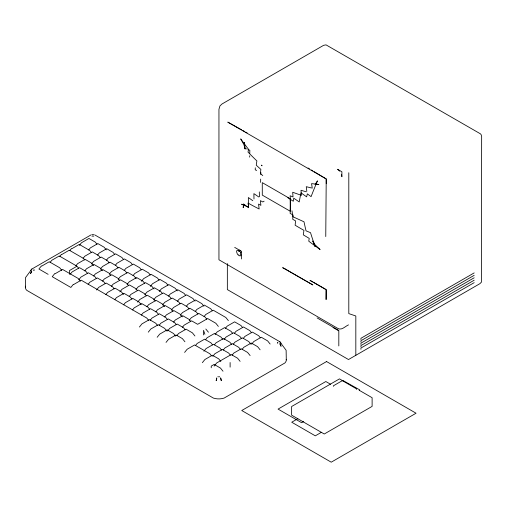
<?xml version="1.0" encoding="UTF-8"?>
<svg xmlns="http://www.w3.org/2000/svg" width="507" height="507" viewBox="0 0 507 507"><rect width="100%" height="100%" fill="white"/><g stroke="black" fill="none" stroke-linecap="round" stroke-linejoin="round"><path stroke-width="0.76" d="M325.76 236.56L326.223 178.946L314.131 171.645M249.685 157.126L249.71 155.757M249.748 153.703L249.837 150.268L247.885 149.47M359.235 390.669L359.678 389.845L342.77 380.402M34.134 269.604L33.779 269.997M277.5 343.309L277.855 342.916M30.61 270.573L31.713 269.128L91.171 234.817M50.104 262.379L51.796 260.281L59.262 255.972L76.658 266.017M59.775 256.415L61.474 254.318L61.797 254.508L69.263 250.198L83.528 258.431L84.802 260.002M69.782 250.635L71.474 248.538L71.804 248.728L79.269 244.418L89.72 250.452L91.412 252.549M79.365 245.388L81.481 242.764L88.947 238.455L95.284 242.112L96.976 244.209M75.936 265.744L77.628 263.646L85.094 259.331L91.431 262.994L93.548 265.617M88.662 249.989L90.36 247.891L97.826 243.575L104.163 247.239L106.274 249.862M70.365 274.078L72.064 271.98L79.523 267.671L85.86 271.334L87.559 273.431M83.097 258.323L84.789 256.225L92.255 251.916L98.592 255.579L100.285 257.676M84.808 270.865L86.501 268.767L93.966 264.458L100.304 268.114L102.42 270.738M97.54 255.11L99.233 253.012L106.698 248.703L113.036 252.359L114.728 254.463M78.819 279.731L80.936 277.107L88.402 272.798L94.739 276.454L96.431 278.552M91.552 263.976L93.668 261.352L101.134 257.043L107.471 260.699L109.163 262.797M93.687 275.992L95.379 273.894L102.845 269.585L109.182 273.241L110.875 275.339M106.419 260.237L108.111 258.139L115.577 253.83L121.914 257.486L123.607 259.584M88.123 284.332L89.815 282.234L97.281 277.925L103.618 281.581L105.31 283.679M100.43 269.103L102.547 266.479L110.013 262.17L116.35 265.826L118.042 267.924M102.566 281.119L104.258 279.021L111.724 274.705L118.061 278.368L119.753 280.466M115.292 265.364L116.99 263.266L124.456 258.95L130.793 262.613L132.485 264.711M96.577 289.979L98.694 287.355L106.159 283.045L112.497 286.709L114.189 288.806M109.303 274.224L111.42 271.6L118.885 267.29L125.223 270.953L126.915 273.051M111.439 286.24L113.137 284.142L120.603 279.832L126.94 283.489L128.632 285.593M124.171 270.485L125.863 268.387L133.328 264.077L139.666 267.74L141.358 269.838M105.874 294.58L107.566 292.482L115.032 288.172L121.369 291.829L123.486 294.453M118.182 279.351L120.298 276.727L127.764 272.417L134.102 276.074L136.218 278.698M119.893 291.893L122.01 289.269L129.475 284.959L135.813 288.616L137.505 290.714M133.049 275.612L134.742 273.514L142.207 269.204L148.545 272.861L150.237 274.959M114.753 299.707L116.445 297.609L123.911 293.3L130.248 296.956L131.94 299.054M127.061 284.478L129.177 281.854L136.643 277.544L142.98 281.201L144.672 283.299M129.196 296.494L130.888 294.396L138.354 290.08L144.691 293.743L146.384 295.841M141.504 281.258L143.62 278.641L151.086 274.331L157.424 277.988L159.116 280.086M123.626 304.827L125.324 302.73L132.79 298.42L139.127 302.083L141.238 304.701M135.933 289.598L138.05 286.975L145.515 282.665L151.853 286.328L153.97 288.952M137.65 302.14L139.767 299.517L147.233 295.207L153.57 298.87L155.262 300.968M150.376 286.385L152.493 283.762L159.959 279.452L166.296 283.115L167.988 285.213M132.504 309.954L134.197 307.857L141.662 303.547L148 307.204L149.692 309.302M144.812 294.725L146.929 292.102L154.394 287.792L160.732 291.449L162.424 293.547M146.948 306.741L148.64 304.644L156.105 300.334L162.443 303.991L164.56 306.615M159.255 291.512L161.372 288.889L168.837 284.579L175.175 288.236L177.292 290.86M141.383 315.081L143.075 312.984L150.541 308.674L156.878 312.331L158.571 314.429M153.691 299.852L155.807 297.229L163.273 292.919L169.611 296.576L171.303 298.674M139.406 327.028L141.947 323.884L149.413 319.575L155.75 323.232L157.443 325.329M155.826 311.868L157.519 309.771L164.984 305.461L171.322 309.118L173.014 311.216M168.558 296.113L170.251 294.016L177.716 289.706L184.054 293.363L185.746 295.461M150.262 320.202L151.954 318.104L159.42 313.795L165.757 317.458L167.449 319.556M162.563 304.973L164.68 302.349L172.146 298.04L178.483 301.703L180.175 303.801M148.285 332.155L150.826 329.005L158.292 324.695L164.629 328.359L166.746 330.982M164.705 316.989L166.397 314.891L173.863 310.582L180.2 314.245L182.317 316.862M177.431 301.234L179.123 299.136L186.589 294.827L192.926 298.49L195.043 301.107M159.135 325.329L160.827 323.232L168.292 318.922L174.63 322.579L176.322 324.676M171.442 310.1L173.559 307.476L181.024 303.167L187.362 306.824L189.054 308.921M157.164 337.282L159.699 334.132L167.164 329.823L173.502 333.479L175.618 336.103M173.578 322.116L175.27 320.018L182.735 315.709L189.073 319.366L190.765 321.463M186.31 306.361L188.002 304.263L195.468 299.954L201.805 303.611L203.922 306.234M167.589 330.982L169.706 328.359L177.171 324.049L183.509 327.706L185.201 329.803M180.321 315.227L182.438 312.604L189.903 308.294L196.241 311.951L197.933 314.048M166.036 342.402L168.578 339.259L176.043 334.95L182.381 338.606L184.922 341.756M182.457 327.243L184.149 325.145L191.614 320.836L197.648 324.315L207.655 318.542L215.817 323.251L218.352 326.4M195.189 311.488L196.881 309.39L204.346 305.081L210.684 308.738L212.376 310.835M176.892 335.583L178.584 333.479L186.05 329.17L192.387 332.833L194.922 335.976M189.2 320.348L191.31 317.724L198.776 313.415L205.113 317.078L206.812 319.176M204.061 316.609L205.753 314.511L213.219 310.202L225.818 317.477L228.359 320.627M184.605 352.409L187.14 349.26L194.606 344.95L209.822 353.734L211.514 355.832M195.455 345.584L197.147 343.486L204.613 339.177L210.95 342.833L212.642 344.931M205.455 339.81L207.154 337.713L214.619 333.397L220.957 337.06L222.649 339.158M215.038 334.557L217.154 331.933L224.62 327.623L230.958 331.28L232.65 333.378M203.909 351.237L206.026 348.613L213.491 344.304L219.829 347.96L221.521 350.058M225.469 328.257L227.161 326.159L234.627 321.85L240.964 325.507L242.657 327.604M214.334 344.931L216.026 342.833L223.492 338.524L229.829 342.181L231.522 344.285M202.356 362.657L204.898 359.514L212.363 355.204L218.701 358.861L220.818 361.485M223.917 339.684L226.033 337.06L233.499 332.75L239.836 336.407L241.528 338.505M212.782 356.358L214.898 353.734L222.364 349.424L228.701 353.087L230.393 355.185M234.342 333.378L236.04 331.28L243.506 326.971L249.843 330.634L251.535 332.731M223.213 350.058L224.905 347.96L232.371 343.651L238.708 347.308L240.4 349.405M214.144 366.105L216.679 362.955L231.243 354.551L237.58 358.208L240.122 361.358M233.22 344.285L234.912 342.181L242.378 337.871L248.715 341.534L250.832 344.158M243.221 338.505L244.913 336.407L252.378 332.098L258.716 335.754L260.408 337.852M232.092 355.185L233.784 353.087L241.25 348.772L247.587 352.435L250.122 355.578M242.093 349.405L243.785 347.308L251.25 342.998L257.588 346.655L260.129 349.805M251.675 344.158L253.792 341.534L261.257 337.225L267.595 340.881L270.136 344.031M94.606 234.817L279.927 341.788L281.03 343.233M92.673 235.996L91.989 236.205M264.115 201.19L262.772 201.97L260.414 200.607L260.871 205.354L258.551 204.087L259.153 208.992A414.282 195.696 -7.7 0 1 248.012 203.041L248.633 207.211A418.091 163.957 -12.5 0 1 242.441 204.619L241.541 204.22L244.076 204.79L243.176 207.648L243.506 203.922L248.639 207.743A414.244 205.798 -53.9 0 1 248.462 203.313M218.967 376.916L219.651 376.707M348.499 324.886C345.185 326.267 341.477 330.906 337.586 328.276L218.948 259.78L218.948 109.309L219.943 105.931L221.99 103.998L323.643 45.307L326.026 44.87L480.395 133.81L481.187 134.742L481.65 136.535L481.441 282.12L479.869 283.692L348.499 359.539L227.345 289.592L227.345 263.602M474.184 272.905L360.933 338.289L360.933 339.563M474.184 275.339L360.933 340.729L360.933 342.003M474.184 277.779L360.933 343.163L360.933 344.437M474.184 280.213L360.933 345.603L360.933 346.877M474.184 282.653L360.933 348.043L360.933 349.31M297.869 418.681L291.728 422.223L315.303 435.836L321.444 432.287M303.687 421.532L301.64 422.711L278.064 409.098L325.83 381.524L330.545 384.249M279.725 341.674L286.125 350.28L286.29 359.913M92.084 234.665L93.7 234.665M218.333 376.802L217.845 376.707M93.789 236.205L93.104 235.996M311.494 187.983L306.26 186.684L306.824 191.266M31.916 269.008L25.508 277.614L25.35 287.247M306.171 191.811L300.981 190.264L301.475 195.334A414.282 213.827 -4.8 0 1 292.697 192.261L293.027 196.938L290.137 195.778A160.155 92.464 60 0 1 290.327 209.099L290.137 213.39L293.027 214.955L292.697 219.258L295.6 220.913L295.131 225.222A414.282 269.154 7.2 0 0 303.94 230.368L303.294 234.861L309.245 238.398L308.744 241.186A422.996 310.696 19.9 0 0 317.572 247.708L320.101 249.526L315.107 244.811L312.743 241.002L315.158 246.675L314.517 244.862A416.703 288.027 -72.6 0 1 310.525 232.675L306.032 230.837A414.244 268.418 -67 0 1 304.004 221.8L292.932 216.755L291.975 210.773M246.579 148.938L244.628 148.133L244.431 142.454L245.166 149.096L243.924 144.666L240.711 138.893L242.397 141.2A422.996 310.696 19.9 0 0 248.512 149.286L248.012 152.075A414.282 275.903 9.1 0 0 256.872 160.922L256.257 165.225L260.871 169.395L260.414 173.609L262.772 175.58M256.637 170.472L255.236 169.807A414.238 262.892 -65.5 0 1 255.268 167.792M312.844 281.886L310.005 280.403L326.102 289.693L326.102 299.586L326.235 289.617L313.516 282.272M241.592 129.792L227.801 122.124L326.223 178.946L326.255 183.699M242.973 130.559L244.349 131.326M245.73 132.093L247.105 132.859M234.703 247.397L241.585 251.371L241.585 258.969M317.122 317.933L338.815 330.456L338.815 345.939M333.01 327.503L338.632 330.748M277.855 342.662L277.5 342.269M342.89 380.846L339.487 378.881L291.626 406.513L291.626 415.17L324.258 434.011L372.119 406.38L372.119 397.722L359.203 390.263M205.81 329.03L208.421 332.218M48.127 274.331L38.925 269.014L41.46 265.871L41.789 266.061L49.255 261.745L59.706 267.778L61.816 270.402M33.779 270.25L34.134 270.643M308.085 168.001L309.428 168.812M311.444 170.022L312.787 170.834M287.849 197.705L293.28 201.254L293.749 198.193L299.225 201.938A414.238 212.807 -55 0 1 300.981 192.818L306.64 196.862L307.337 193.851L311.083 196.64A420.005 170.51 -48.3 0 1 316.672 182.735L317.452 180.879L315.05 184.611L318.871 184.434L311.571 183.623L312.242 188.167M258.824 197.001L253.893 193.63A414.238 212.807 -55 0 0 253.988 198.972M252.797 200.709L248.341 197.527A414.244 205.798 -53.9 0 0 248.443 202.673M339.741 171.189L337.586 169.281L341.889 171.765L341.889 176.728L341.56 174.636M223.017 371.232L220.482 368.082L214.144 364.425L211.235 366.105L211.235 367.784M148.881 320.665L146.764 318.047L81.183 280.181L73.718 284.49L73.388 284.3L70.847 287.45L52.24 276.702L54.775 273.558L55.105 273.748L62.57 269.432L78.312 278.527L80.429 281.144M78.68 268.304L76.988 266.207L69.522 270.516L69.522 274.363M204.885 334.259L203.548 330.336L203.548 334.95M259.419 196.735L259.305 191.919M356.662 389.503L356.662 388.932L342.326 380.656L333.378 385.821L333.378 386.391M355.825 355.312L355.825 315.988L348.803 313.618L348.803 172.735M230.115 362.518L230.115 367.131M286.246 359.374A10.729 6.192 0 0 1 284.864 362.993L224.094 398.084A10.729 6.192 0 0 1 213.403 398.084L26.776 290.334A10.729 6.192 0 0 1 25.508 286.176M238.626 255.04A1.242 0.716 60 0 1 237.549 254.28A4.43 2.56 60 0 1 237.339 253.887L237.219 253.627A4.309 2.491 60 0 1 236.915 252.822L236.87 252.695A2.744 1.584 60 0 1 236.687 252.004L236.655 251.789A2.712 1.565 60 0 1 236.82 250.68L236.997 250.42A2.237 1.293 60 0 1 238.987 251.257A2.282 1.318 60 0 1 240.901 252.676L240.438 252.904A1.502 0.868 60 0 0 240.394 254.039L241.009 255.046A5.203 3.004 60 0 1 240.223 255.908A1.191 0.691 60 0 1 239.228 255.389A1.229 0.71 60 0 0 238.626 255.046M260.611 182.393A414.238 257.201 -64.1 0 1 260.668 179.091M260.788 174.452A414.238 257.201 -64.1 0 1 260.852 172.456M261.479 165.181L261.973 165.757L261.479 165.181M216.781 378.038L216.21 380.656L216.781 378.038M31.713 271.125L30.61 273.501L31.713 271.125M279.908 343.778L281.03 346.167L279.908 343.778M220.678 377.994L221.286 380.656L220.678 377.994M326.565 361.548L241.744 410.518L331.229 462.188L416.051 413.218L326.565 361.548M285.492 269.147L282.653 267.658L312.844 284.934L285.492 269.147M290.207 198.763L262.271 182.634L262.296 195.113L290.232 211.242L290.207 198.763M238.911 250.978A1.451 0.837 60 0 0 239.957 250.262A1.641 0.944 60 0 0 238.898 250.99"/></g></svg>
